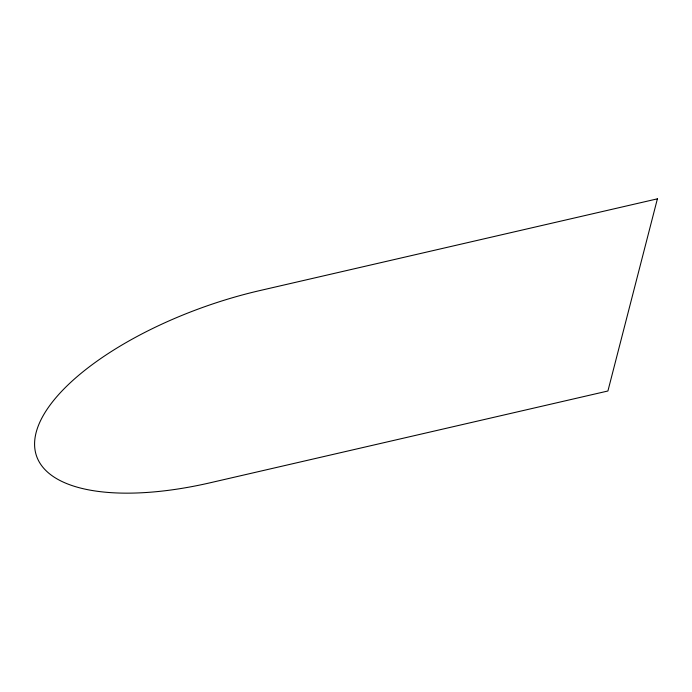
<?xml version="1.0" encoding="UTF-8"?>
<svg xmlns="http://www.w3.org/2000/svg" width="692" height="692" viewBox="0 0 692 692"><rect width="100%" height="100%" fill="white"/><g stroke="black" fill="none" stroke-linecap="round" stroke-linejoin="round"><path stroke-width="1.04" d="M657.4 198.838L607.913 390.997L210.212 482.765A210.195 85.497 -19.3 0 1 36.114 432.578A210.195 85.497 -19.3 0 1 259.708 290.605L657.4 198.838"/></g></svg>
